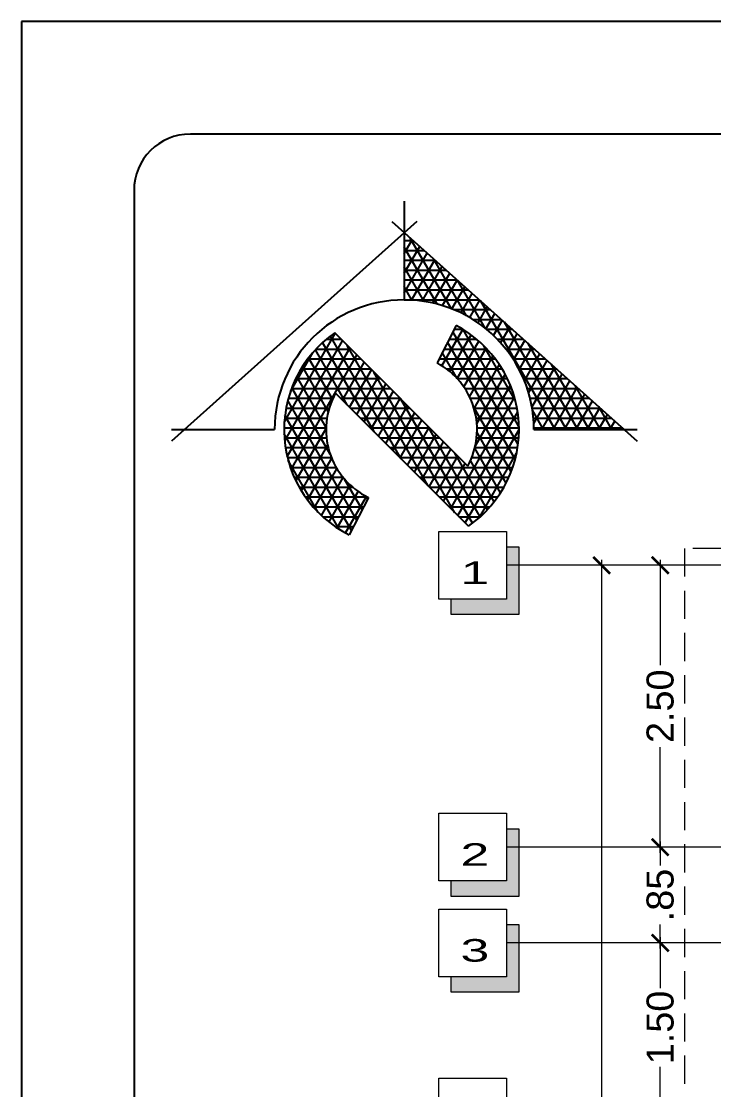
# Model space of a CAD drawing. Header units: millimetres. Extents: x 2647 to 3008, y 1750 to 1934.
# Drawn here: x 2691.72 to 2697.87, y 1865.01 to 1874.49 of the extents above; entities that cross this region are included whole.
import ezdxf

# ---------------------------------------------------------------- set-up
doc = ezdxf.new("R2010")
doc.units = ezdxf.units.MM
doc.linetypes.add('ACAD_ISO02W100', pattern=[15, 12, -3])
doc.linetypes.add('HIDDEN', pattern=[0.375, 0.25, -0.125])
doc.layers.add('.1', color=164, linetype='Continuous', lineweight=5)
doc.layers.add('D', color=135, linetype='Continuous')
doc.styles.add('KA', font='swissck.ttf', dxfattribs={"oblique": 15, "height": 0.25})
doc.styles.get("Standard").update_dxf_attribs({"font": 'arial.ttf'})
doc.dimstyles.new('STANDARD$0', dxfattribs={"dimtxt": 0.15, "dimasz": 0.05, "dimexe": 0.05, "dimexo": 0.05, "dimgap": 0.05, "dimtad": 0, "dimzin": 0, "dimdsep": 46, "dimtxsty": 'Standard', "dimblk": 'DOT', "dimcen": 0.05, "dimdle": 0.05, "dimclrd": 256, "dimclre": 256, "dimclrt": 7, "dimadec": 0, "dimazin": 0, "dimtfac": 1, "dimtix": 1, "dimtofl": 0, "dimtmove": 1, "dimatfit": 0, "dimldrblk": 'OBLIQUE', "dimfxl": 0.05, "dimtolj": 1, "dimtzin": 0, "dimlwd": -1, "dimlwe": -1, "dimarcsym": 0})

# ---------------------------------------------------------------- blocks, each defined once
blk = doc.blocks.new('N2')
at = {"linetype": 'Continuous'}
h = blk.add_hatch(dxfattribs=at)
h.set_pattern_fill('NET3', color=256, scale=0.7, style=0)
h.set_pattern_definition([(0, (-536.70879, -326.41474), (0, 0.0875), []), (60, (-536.70879, -326.41474), (-0.075777223, 0.04375), []), (120, (-536.70879, -326.41474), (-0.075777223, -0.04375), [])])
h.paths.add_polyline_path([(0.5702, -2.8847, 0.563601), (0.4606, -1.1044), (0.2913, -1.4361, -0.418627), (0.5634, -2.3514), (-0.6172, -1.1708, 0.570792), (-0.4873, -2.9614), (-0.318, -2.6298, -0.42861), (-0.6104, -1.7042)])
h.paths.add_polyline_path([(0, -0.2798), (0, -0.8768, -0.414214), (1.151, -2.0278), (1.9535, -2.0278)])
for p, q in [((0, 0), (0, -0.8768)), ((0.1107, -0.1808), (-2.067, -2.1294)), ((-0.1107, -0.1808), (2.067, -2.1294)), ((0.4606, -1.1044), (0.2913, -1.4361)), ((0.5634, -2.3514), (-0.6172, -1.1708)), ((0.5702, -2.8847), (-0.6104, -1.7042)), ((-2.067, -2.0278), (-1.151, -2.0278)), ((1.151, -2.0278), (2.067, -2.0278)), ((-0.318, -2.6298), (-0.4873, -2.9614))]:
    blk.add_line(p, q)
for centre, radius, start, end in [((0, -2.0278), 1.151, 0, 180), ((-0.0235, -2.0278), 1.0425, 304.71344, 62.336), ((-0.0235, -2.0278), 1.0425, 124.71344, 243.58295), ((-0.0235, -2.0278), 0.6702, 331.12762, 61.98959), ((-0.0235, -2.0278), 0.6702, 151.12762, 243.92935)]:
    blk.add_arc(centre, radius, start, end)
blk = doc.blocks.new('_ArchTick')
at = {"color": 0, "linetype": 'ByBlock', "const_width": 0.15}
blk.add_lwpolyline([(-0.5, -0.5), (0.5, 0.5)], dxfattribs=at)
blk = doc.blocks.new('*D547')
at = {"layer": '.1', "ltscale": 0.9, "transparency": 16777216}
for p, q in [((2696.9703, 1869.6661), (2696.6751, 1869.6661)), ((2696.8751, 1869.7161), (2696.8751, 1864.8856)), ((2696.8751, 1859.1661), (2696.8751, 1863.9965)), ((2696.9703, 1859.2161), (2696.6751, 1859.2161))]:
    blk.add_line(p, q, dxfattribs=at)
at = {"layer": 'Defpoints', "color": 0, "ltscale": 0.9, "transparency": 16777216}
for p in [(2697.1703, 1869.6661), (2696.8751, 1859.2161), (2697.1703, 1859.2161)]:
    blk.add_point(p, dxfattribs=at)
at = {"layer": '.1', "ltscale": 0.9, "transparency": 16777216, "xscale": 0.15, "yscale": 0.15, "zscale": 0.15}
for p, rotation in [((2696.8751, 1869.6661), 90), ((2696.8751, 1859.2161), 270)]:
    blk.add_blockref('_ArchTick', p, dxfattribs=dict(at, rotation=rotation))
at = {"layer": '.1', "color": 7, "ltscale": 0.9, "transparency": 16777216, "insert": (2696.8751, 1864.4411), "char_height": 0.24, "attachment_point": 5, "rotation": 90}
blk.add_mtext('10.45', dxfattribs=at)
blk = doc.blocks.new('*D548')
at = {"layer": '.1', "ltscale": 0.9, "transparency": 16777216}
for p, q in [((2697.3954, 1869.6661), (2697.1954, 1869.6661)), ((2697.3954, 1869.7161), (2697.3954, 1868.7794)), ((2697.3954, 1867.1161), (2697.3954, 1868.0527)), ((2697.3954, 1867.1661), (2697.1954, 1867.1661))]:
    blk.add_line(p, q, dxfattribs=at)
at = {"layer": 'Defpoints', "color": 0, "ltscale": 0.9, "transparency": 16777216}
for p in [(2697.4597, 1869.6661), (2697.3954, 1867.1661), (2697.4597, 1867.1661)]:
    blk.add_point(p, dxfattribs=at)
at = {"layer": '.1', "ltscale": 0.9, "transparency": 16777216, "xscale": 0.15, "yscale": 0.15, "zscale": 0.15}
for p, rotation in [((2697.3954, 1869.6661), 90), ((2697.3954, 1867.1661), 270)]:
    blk.add_blockref('_ArchTick', p, dxfattribs=dict(at, rotation=rotation))
at = {"layer": '.1', "color": 7, "lineweight": 5, "ltscale": 0.9, "transparency": 16777216, "insert": (2697.3954, 1868.4161), "char_height": 0.24, "attachment_point": 5, "rotation": 90}
blk.add_mtext('2.50', dxfattribs=at)
blk = doc.blocks.new('*D549')
at = {"layer": '.1', "ltscale": 0.9, "transparency": 16777216}
for p, q in [((2697.3954, 1867.2161), (2697.3954, 1867.0022)), ((2697.3954, 1867.1661), (2697.1954, 1867.1661)), ((2697.3954, 1866.2661), (2697.3954, 1866.48)), ((2697.3954, 1866.3161), (2697.1954, 1866.3161))]:
    blk.add_line(p, q, dxfattribs=at)
at = {"layer": 'Defpoints', "color": 0, "ltscale": 0.9, "transparency": 16777216}
for p in [(2697.4597, 1867.1661), (2697.3954, 1866.3161), (2697.3954, 1866.3161)]:
    blk.add_point(p, dxfattribs=at)
at = {"layer": '.1', "ltscale": 0.9, "transparency": 16777216, "xscale": 0.15, "yscale": 0.15, "zscale": 0.15}
for p, rotation in [((2697.3954, 1867.1661), 90), ((2697.3954, 1866.3161), 270)]:
    blk.add_blockref('_ArchTick', p, dxfattribs=dict(at, rotation=rotation))
at = {"layer": '.1', "color": 7, "lineweight": 5, "ltscale": 0.9, "transparency": 16777216, "insert": (2697.3954, 1866.7411), "char_height": 0.24, "attachment_point": 5, "rotation": 90}
blk.add_mtext('.85', dxfattribs=at)
blk = doc.blocks.new('*D550')
at = {"layer": '.1', "ltscale": 0.9, "transparency": 16777216}
for p, q in [((2697.3954, 1866.3661), (2697.3954, 1865.9161)), ((2697.3954, 1866.3161), (2697.1954, 1866.3161)), ((2697.3954, 1864.7661), (2697.3954, 1865.2161)), ((2697.3954, 1864.8161), (2697.1954, 1864.8161))]:
    blk.add_line(p, q, dxfattribs=at)
at = {"layer": 'Defpoints', "color": 0, "ltscale": 0.9, "transparency": 16777216}
for p in [(2697.3954, 1866.3161), (2697.3954, 1864.8161), (2697.3954, 1864.8161)]:
    blk.add_point(p, dxfattribs=at)
at = {"layer": '.1', "ltscale": 0.9, "transparency": 16777216, "xscale": 0.15, "yscale": 0.15, "zscale": 0.15}
for p, rotation in [((2697.3954, 1866.3161), 90), ((2697.3954, 1864.8161), 270)]:
    blk.add_blockref('_ArchTick', p, dxfattribs=dict(at, rotation=rotation))
at = {"layer": '.1', "color": 7, "lineweight": 5, "ltscale": 0.9, "transparency": 16777216, "insert": (2697.3954, 1865.5661), "char_height": 0.24, "attachment_point": 5, "rotation": 90}
blk.add_mtext('1.50', dxfattribs=at)
blk = doc.blocks.new('kadr')
at = {"ltscale": 0.01}
for p, q in [((280.6928, -212.8251), (250.9928, -212.8251)), ((250.9928, -212.8251), (250.9928, -233.8251)), ((279.1928, -213.8251), (252.4928, -213.8251)), ((251.9928, -214.3251), (251.9928, -232.3251))]:
    blk.add_line(p, q, dxfattribs=at)
blk.add_arc((252.4928, -214.3251), 0.5, 90, 180, dxfattribs=at)
blk = doc.blocks.new('bb')
at = {"color": 1, "linetype": 'ACAD_ISO02W100', "lineweight": 20}
blk.add_blockref('kadr', (63.0984, 15.7863), dxfattribs=at)

msp = doc.modelspace()

# ---------------------------------------------------------------- hatches: boundary and pattern name
at = {"layer": 'D', "linetype": 'Continuous', "lineweight": 5}
for points in [[(2696.1392, 1869.8289), (2696.0297, 1869.8289), (2696.0297, 1869.3663), (2695.5396, 1869.3663), (2695.5396, 1869.2292), (2696.1392, 1869.2292)], [(2696.1392, 1867.3289), (2696.0297, 1867.3289), (2696.0297, 1866.8663), (2695.5396, 1866.8663), (2695.5396, 1866.7292), (2696.1392, 1866.7292)], [(2696.1392, 1866.4789), (2696.0297, 1866.4789), (2696.0297, 1866.0163), (2695.5396, 1866.0163), (2695.5396, 1865.8792), (2696.1392, 1865.8792)]]:
    msp.add_hatch(color=8, dxfattribs=at).paths.add_polyline_path(points)

# ---------------------------------------------------------------- linework, layer by layer
at = {"color": 8, "linetype": 'HIDDEN', "lineweight": 5}
for p, q in [((2697.611, 1869.8161), (2697.611, 1864.6661)), ((2698.311, 1869.8161), (2697.611, 1869.8161))]:
    msp.add_line(p, q, dxfattribs=at)
at = {"layer": 'D', "color": 8, "linetype": 'Continuous', "lineweight": 5}
for p, q in [((2698.311, 1869.6661), (2696.0297, 1869.6661)), ((2698.311, 1867.1661), (2696.0297, 1867.1661)), ((2698.311, 1866.3161), (2696.0297, 1866.3161))]:
    msp.add_line(p, q, dxfattribs=at)
for points in [[(2695.43, 1869.9659), (2696.0297, 1869.9659), (2696.0297, 1869.3663), (2695.43, 1869.3663)], [(2695.43, 1867.4659), (2696.0297, 1867.4659), (2696.0297, 1866.8663), (2695.43, 1866.8663)], [(2695.43, 1866.6159), (2696.0297, 1866.6159), (2696.0297, 1866.0163), (2695.43, 1866.0163)], [(2695.43, 1865.1159), (2696.0297, 1865.1159), (2696.0297, 1864.5163), (2695.43, 1864.5163)]]:
    msp.add_lwpolyline(points, close=True, dxfattribs=at)
for points in [[(2696.0297, 1869.8289), (2696.1392, 1869.8289), (2696.1392, 1869.2292), (2695.5396, 1869.2292), (2695.5396, 1869.3663)], [(2696.0297, 1867.3289), (2696.1392, 1867.3289), (2696.1392, 1866.7292), (2695.5396, 1866.7292), (2695.5396, 1866.8663)], [(2696.0297, 1866.4789), (2696.1392, 1866.4789), (2696.1392, 1865.8792), (2695.5396, 1865.8792), (2695.5396, 1866.0163)]]:
    msp.add_lwpolyline(points, dxfattribs=at)

# ---------------------------------------------------------------- block references
at = {"color": 1, "linetype": 'ACAD_ISO02W100', "lineweight": 20}
msp.add_blockref('bb', (2377.6333, 2071.531), dxfattribs=at)
at = {"layer": 'D', "linetype": 'Continuous'}
msp.add_blockref('N2', (2695.123, 1872.8982), dxfattribs=at)

# ---------------------------------------------------------------- texts
at = {"layer": 'D', "color": 8, "linetype": 'Continuous', "lineweight": 5, "style": 'KA', "width": 2}
for s, p in [('1', (2695.6231, 1869.5002)), ('2', (2695.6231, 1867.0002)), ('3', (2695.6231, 1866.1502))]:
    msp.add_text(s, height=0.2, dxfattribs=at).set_placement(p)

# ---------------------------------------------------------------- dimensions: what is measured, and where the dimension line sits
at = {"layer": '.1', "color": 8, "ltscale": 0.9}
dim = msp.add_linear_dim(base=(2696.8751, 1859.2161), p1=(2697.1703, 1869.6661), p2=(2697.1703, 1859.2161), angle=90, dimstyle='STANDARD$0', override={"dimtxt": 0.24, "dimasz": 0.15, "dimexe": 0.2, "dimexo": 0.2, "dimzin": 4, "dimblk": 'ArchTick', "dimcen": 0.15, "dimadec": 1, "dimazin": 3, "dimtm": 1e-09, "dimldrblk": 'ArchTick', "dimfxl": 2, "dimfxlon": 1, "dimtolj": 0, "dimarcsym": 1}, dxfattribs=at)
dim.commit()
dim.dimension.update_dxf_attribs({"geometry": '*D547', "text_midpoint": (2696.8751, 1864.4411)})
at = {"layer": '.1', "color": 8, "lineweight": 5, "ltscale": 0.9}
for base, p1, p2, picture, middle in [((2697.3954, 1867.1661), (2697.4597, 1869.6661), (2697.4597, 1867.1661), '*D548', (2697.3954, 1868.4161)), ((2697.3954, 1864.8161), (2697.3954, 1866.3161), (2697.3954, 1864.8161), '*D550', (2697.3954, 1865.5661))]:
    dim = msp.add_linear_dim(base=base, p1=p1, p2=p2, angle=90, dimstyle='STANDARD$0', override={"dimtxt": 0.24, "dimasz": 0.15, "dimexe": 0.2, "dimexo": 0.2, "dimzin": 4, "dimblk": 'ArchTick', "dimcen": 0.15, "dimadec": 1, "dimazin": 3, "dimtm": 1e-09, "dimldrblk": 'ArchTick', "dimfxl": 2, "dimfxlon": 1, "dimtolj": 0, "dimarcsym": 1}, dxfattribs=at)
    dim.commit()
    dim.dimension.update_dxf_attribs({"geometry": picture, "text_midpoint": middle})
at = {"layer": '.1', "lineweight": 5, "ltscale": 0.9}
dim = msp.add_linear_dim(base=(2697.3954, 1866.3161), p1=(2697.4597, 1867.1661), p2=(2697.3954, 1866.3161), angle=90, dimstyle='STANDARD$0', override={"dimtxt": 0.24, "dimasz": 0.15, "dimexe": 0.2, "dimexo": 0.2, "dimzin": 4, "dimblk": 'ArchTick', "dimcen": 0.15, "dimadec": 1, "dimazin": 3, "dimtm": 1e-09, "dimldrblk": 'ArchTick', "dimfxl": 2, "dimfxlon": 1, "dimtolj": 0, "dimarcsym": 1}, dxfattribs=at)
dim.commit()
dim.dimension.update_dxf_attribs({"geometry": '*D549', "text_midpoint": (2697.3954, 1866.7411)})

doc.saveas('drawing.dxf')
